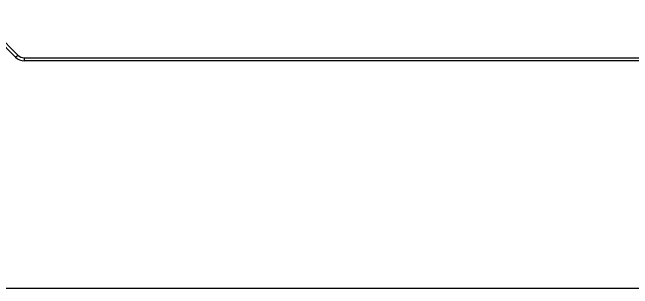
# Model space of a CAD drawing. Header units: millimetres. Extents: x 0 to 504600, y 0 to 118800.
# Drawn here: x 430159.7 to 430426.5, y 47238.4 to 47357.2 of the extents above; entities that cross this region are included whole.
import ezdxf

# ---------------------------------------------------------------- set-up
doc = ezdxf.new("R2010")
doc.units = ezdxf.units.MM
doc.header["$LTSCALE"] = 200
doc.layers.add('LG-AIRCON', color=240, linetype='Continuous')

# ---------------------------------------------------------------- blocks, each defined once
blk = doc.blocks.new('UXC')
at = {"layer": 'LG-AIRCON', "color": 0}
for p, q in [((-428.48, 37.77), (-393.18, 2.47)), ((-394.1, 1.55), (-429.4, 36.85)), ((-394.1, 1.55), (-393.18, 2.47)), ((-390.35, 0), (-390.35, 1.3)), ((-390.35, 1.3), (390.35, 1.3)), ((390.35, 0), (-390.35, 0))]:
    blk.add_line(p, q, dxfattribs=at)
for radius in [5.3, 4]:
    blk.add_arc((-390.35, 5.3), radius, 225, 270, dxfattribs=at)

msp = doc.modelspace()

# ---------------------------------------------------------------- linework, layer by layer
at = {"layer": 'LG-AIRCON', "color": 8}
msp.add_lwpolyline([(430024.22, 48198.42), (431864.22, 48198.42), (431864.22, 47238.42), (430024.22, 47238.42)], close=True, dxfattribs=at)

# ---------------------------------------------------------------- block references
at = {"layer": 'LG-AIRCON', "color": 240}
msp.add_blockref('UXC', (430555.17, 47336.42), dxfattribs=at)

doc.saveas('drawing.dxf')
